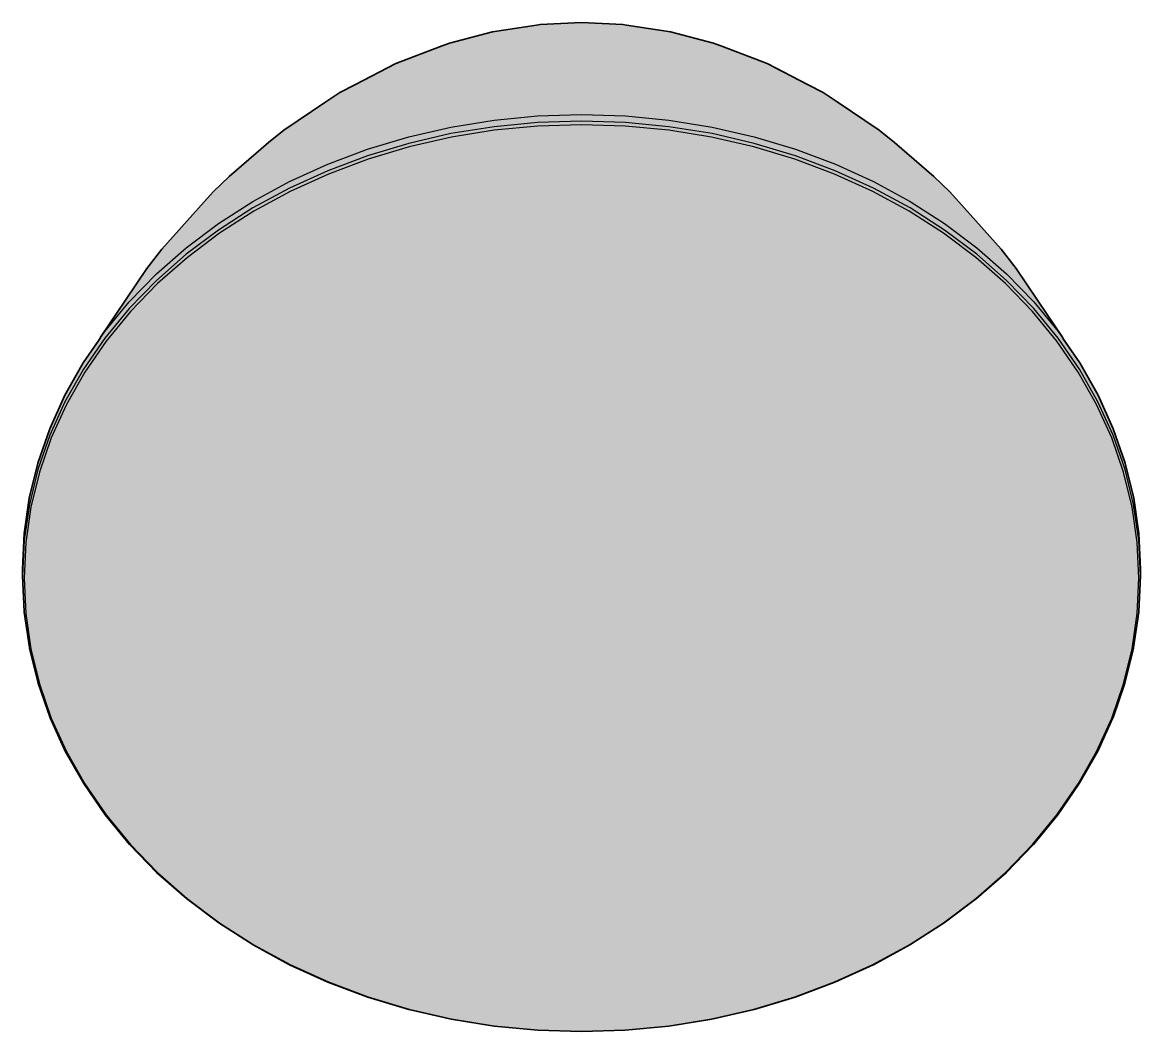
# Model space of a CAD drawing. Header units: millimetres. Extents: x 66 to 1271, y 126 to 1458.
# Drawn here: x 65.9 to 561.9, y 126.5 to 574.3 of the extents above; entities that cross this region are included whole.
import ezdxf

# ---------------------------------------------------------------- set-up
doc = ezdxf.new("R2010")
doc.units = ezdxf.units.MM
doc.layers.add('Blocks', color=7, linetype='Continuous')
doc.layers.add('Blocks$Fill', color=7, linetype='Continuous', true_color=0xffffff)
doc.layers.add('Blocks$Inner', color=7, linetype='Continuous', lineweight=25, true_color=0x007f00)
doc.layers.add('Blocks$Outline', color=7, linetype='Continuous', lineweight=35, true_color=0xff3f3f)

# ---------------------------------------------------------------- blocks, each defined once
blk = doc.blocks.new('Taccia PMMA Table Lamp Top')
at = {"layer": 'Blocks$Fill'}
blk.add_hatch(color=256, dxfattribs=at).paths.add_polyline_path([(65.9, 331.66), (65.9, 330.82), (65.9, 330.03), (65.91, 329.34), (65.93, 328.78), (66.71, 312.96), (66.74, 312.6), (69.03, 296.87), (69.08, 296.66), (72.87, 281.13), (78.2, 265.78), (84.94, 250.93), (93.09, 236.56), (102.6, 222.74), (113.4, 209.58), (125.45, 197.15), (138.71, 185.5), (152.99, 174.76), (168.26, 164.96), (184.44, 156.17), (201.45, 148.43), (219.11, 141.81), (237.35, 136.33), (256.07, 132.04), (275.14, 128.95), (294.45, 127.09), (313.88, 126.46), (333.31, 127.09), (352.62, 128.95), (371.7, 132.04), (390.41, 136.33), (408.65, 141.81), (426.31, 148.43), (443.28, 156.16), (443.32, 156.17), (459.5, 164.96), (474.77, 174.76), (489.05, 185.5), (502.31, 197.15), (514.36, 209.58), (525.17, 222.74), (534.67, 236.56), (542.82, 250.93), (549.56, 265.78), (549.62, 265.89), (554.89, 281.13), (558.69, 296.66), (558.73, 296.87), (561.02, 312.6), (561.06, 312.96), (561.83, 328.78), (561.85, 329.34), (561.86, 330.03), (561.86, 330.82), (561.86, 331.66), (561.09, 347.49), (558.8, 363.22), (555, 378.76), (549.72, 394.01), (542.98, 408.87), (534.83, 423.25), (527.8, 433.47), (526.88, 435.07), (520.48, 444.68), (506.66, 465.12), (500.08, 473.61), (483.8, 491.84), (477.24, 499.14), (470.13, 505.9), (452.7, 521), (445.9, 526.45), (427.24, 539.01), (421, 543.16), (414.36, 546.64), (396.24, 556), (376.81, 563.44), (372.4, 565.07), (353.42, 570.09), (333.81, 573.13), (332.22, 573.38), (313.88, 574.32), (295.54, 573.38), (293.96, 573.13), (274.35, 570.09), (255.36, 565.07), (250.95, 563.44), (231.53, 556), (213.4, 546.64), (206.76, 543.16), (200.52, 539.01), (181.86, 526.45), (175.07, 521), (157.64, 505.9), (150.53, 499.14), (143.96, 491.84), (127.69, 473.61), (121.1, 465.12), (107.29, 444.68), (100.88, 435.07), (99.97, 433.47), (92.94, 423.25), (84.78, 408.87), (78.04, 394.01), (72.76, 378.76), (68.96, 363.22), (66.67, 347.49)], flags=0)
at = {"layer": 'Blocks$Inner'}
for points in [[(527.8, 433.47), (526.88, 435.07), (520.48, 444.68), (506.66, 465.12), (500.08, 473.61), (483.8, 491.84), (477.24, 499.14), (470.13, 505.9), (452.7, 521), (445.9, 526.45), (427.24, 539.01), (421, 543.16), (414.36, 546.64), (396.24, 556), (376.81, 563.44), (372.4, 565.07), (353.42, 570.09), (333.81, 573.13), (332.22, 573.38), (313.88, 574.32), (295.54, 573.38), (293.96, 573.13), (274.35, 570.09), (255.36, 565.07), (250.95, 563.44), (231.53, 556), (213.4, 546.64), (206.76, 543.16), (200.52, 539.01), (181.86, 526.45), (175.07, 521), (157.64, 505.9), (150.53, 499.14), (143.96, 491.84), (127.69, 473.61), (121.1, 465.12), (107.29, 444.68), (100.88, 435.07), (99.97, 433.47)], [(396.24, 556), (401.68, 553.14), (421, 543.16)], [(561.83, 328.78), (561.06, 344.61), (558.77, 360.34), (554.97, 375.87), (549.69, 391.12), (542.95, 405.98), (534.79, 420.36), (525.29, 434.18), (514.47, 447.35), (502.42, 459.79), (489.2, 471.42), (474.91, 482.17), (459.62, 491.98), (443.43, 500.78), (426.44, 508.51), (408.76, 515.15), (390.5, 520.63), (371.76, 524.93), (352.67, 528.02), (333.33, 529.88), (313.88, 530.51), (294.43, 529.88), (275.1, 528.02), (256, 524.93), (237.26, 520.63), (219, 515.15), (201.32, 508.51), (184.33, 500.78), (168.14, 491.98), (152.86, 482.17), (138.56, 471.42), (125.35, 459.79), (113.29, 447.35), (102.48, 434.18), (92.97, 420.36), (84.81, 405.98), (78.07, 391.12), (72.79, 375.87), (69, 360.34), (66.71, 344.61), (65.93, 328.78), (65.91, 329.34), (65.9, 330.03), (65.9, 330.82), (65.9, 331.66), (66.67, 347.49), (68.96, 363.22), (72.76, 378.76), (78.04, 394.01), (84.78, 408.87), (92.94, 423.25), (102.45, 437.08), (113.26, 450.25), (125.32, 462.69), (138.54, 474.32), (152.84, 485.07), (168.12, 494.88), (184.31, 503.68), (201.31, 511.42), (218.99, 518.05), (237.25, 523.54), (255.99, 527.84), (275.09, 530.92), (294.43, 532.79), (313.88, 533.42), (333.34, 532.79), (352.67, 530.92), (371.77, 527.84), (390.51, 523.54), (408.78, 518.05), (426.46, 511.42), (443.45, 503.68), (459.64, 494.88), (474.93, 485.07), (489.22, 474.32), (502.44, 462.69), (514.5, 450.25), (525.31, 437.08), (534.83, 423.25), (542.98, 408.87), (549.72, 394.01), (555, 378.76), (558.8, 363.22), (561.09, 347.49), (561.86, 331.66), (561.86, 330.82), (561.86, 330.03), (561.85, 329.34), (561.83, 328.78), (561.06, 312.96), (561.02, 312.6), (558.73, 296.87), (558.69, 296.66), (554.89, 281.13), (549.62, 265.89), (549.56, 265.78), (542.82, 250.93), (534.67, 236.56), (525.17, 222.74), (514.36, 209.58), (502.31, 197.15), (489.05, 185.5), (474.77, 174.76), (459.5, 164.96), (443.32, 156.17), (443.28, 156.16), (426.31, 148.43), (408.65, 141.81), (390.41, 136.33), (371.7, 132.04), (352.62, 128.95), (333.31, 127.09), (313.88, 126.46), (294.45, 127.09), (275.14, 128.95), (256.07, 132.04), (237.35, 136.33), (219.11, 141.81), (201.45, 148.43), (184.44, 156.17), (168.26, 164.96), (152.99, 174.76), (138.71, 185.5), (125.45, 197.15), (113.4, 209.58), (102.6, 222.74), (93.09, 236.56), (84.94, 250.93), (78.2, 265.78), (72.87, 281.13), (69.08, 296.66), (69.03, 296.87), (66.74, 312.6), (66.71, 312.96), (65.93, 328.78)], [(443.06, 156.25), (443.12, 156.21), (443.18, 156.18), (443.23, 156.17), (443.28, 156.16)]]:
    blk.add_lwpolyline(points, dxfattribs=at)
blk.add_lwpolyline([(371.6, 132.17), (390.29, 136.45), (408.5, 141.93), (426.12, 148.54), (443.06, 156.25), (459.21, 165.02), (474.45, 174.81), (488.7, 185.53), (501.88, 197.13), (513.9, 209.53), (524.68, 222.66), (534.17, 236.44), (542.3, 250.78), (549.02, 265.6), (554.29, 280.8), (558.07, 296.29), (560.36, 311.98), (561.12, 327.76), (560.36, 343.54), (558.07, 359.23), (554.29, 374.72), (549.02, 389.92), (542.3, 404.73), (534.16, 419.08), (524.68, 432.86), (513.9, 445.99), (501.88, 458.4), (488.7, 469.99), (474.44, 480.72), (459.2, 490.5), (443.06, 499.27), (426.12, 506.98), (408.49, 513.6), (390.28, 519.07), (371.6, 523.35), (352.56, 526.43), (333.28, 528.29), (313.88, 528.91), (294.48, 528.29), (275.21, 526.43), (256.17, 523.35), (237.48, 519.07), (219.27, 513.6), (201.64, 506.98), (184.7, 499.27), (168.56, 490.5), (153.32, 480.72), (139.07, 469.99), (125.89, 458.4), (113.86, 445.99), (103.08, 432.86), (93.6, 419.08), (85.47, 404.73), (78.74, 389.92), (73.48, 374.72), (69.69, 359.23), (67.41, 343.54), (66.64, 327.76), (67.41, 311.98), (69.69, 296.29), (73.48, 280.8), (78.74, 265.6), (85.47, 250.78), (93.6, 236.44), (103.08, 222.66), (113.86, 209.53), (125.88, 197.13), (139.06, 185.53), (153.32, 174.81), (168.56, 165.02), (184.7, 156.25), (201.64, 148.54), (219.27, 141.92), (237.48, 136.45), (256.16, 132.17), (275.2, 129.09), (294.48, 127.23), (313.88, 126.61), (333.28, 127.23), (352.56, 129.09)], close=True, dxfattribs=at)
at = {"layer": 'Blocks$Outline'}
for points in [[(293.96, 573.13), (274.35, 570.09)], [(295.54, 573.38), (293.96, 573.13)], [(313.88, 574.32), (295.54, 573.38)], [(332.22, 573.38), (313.88, 574.32)], [(333.81, 573.13), (332.22, 573.38)], [(353.42, 570.09), (333.81, 573.13)], [(274.35, 570.09), (255.36, 565.07)], [(372.4, 565.07), (353.42, 570.09)], [(250.95, 563.44), (231.53, 556)], [(255.36, 565.07), (250.95, 563.44)], [(376.81, 563.44), (372.4, 565.07)], [(396.24, 556), (376.81, 563.44)], [(231.53, 556), (213.4, 546.64)], [(414.36, 546.64), (396.24, 556)], [(213.4, 546.64), (206.76, 543.16)], [(421, 543.16), (414.36, 546.64)], [(206.76, 543.16), (200.52, 539.01)], [(427.24, 539.01), (421, 543.16)], [(200.52, 539.01), (181.86, 526.45)], [(445.9, 526.45), (427.24, 539.01)], [(181.86, 526.45), (175.07, 521)], [(452.7, 521), (445.9, 526.45)], [(175.07, 521), (157.64, 505.9)], [(470.13, 505.9), (452.7, 521)], [(157.64, 505.9), (150.53, 499.14)], [(477.24, 499.14), (470.13, 505.9)], [(150.53, 499.14), (143.96, 491.84)], [(483.8, 491.84), (477.24, 499.14)], [(143.96, 491.84), (127.69, 473.61)], [(500.08, 473.61), (483.8, 491.84)], [(127.69, 473.61), (121.1, 465.12)], [(506.66, 465.12), (500.08, 473.61)], [(121.1, 465.12), (107.29, 444.68)], [(520.48, 444.68), (506.66, 465.12)], [(107.29, 444.68), (100.88, 435.07)], [(526.88, 435.07), (520.48, 444.68)], [(99.97, 433.47), (92.94, 423.25)], [(100.88, 435.07), (99.97, 433.47)], [(527.8, 433.47), (526.88, 435.07)], [(534.83, 423.25), (527.8, 433.47)], [(92.94, 423.25), (84.78, 408.87)], [(542.98, 408.87), (534.83, 423.25)], [(84.78, 408.87), (78.04, 394.01)], [(549.72, 394.01), (542.98, 408.87)], [(78.04, 394.01), (72.76, 378.76)], [(555, 378.76), (549.72, 394.01)], [(72.76, 378.76), (68.96, 363.22)], [(558.8, 363.22), (555, 378.76)], [(68.96, 363.22), (66.67, 347.49)], [(561.09, 347.49), (558.8, 363.22)], [(66.67, 347.49), (65.9, 331.66)], [(561.86, 331.66), (561.09, 347.49)], [(65.9, 331.66), (65.9, 330.82)], [(65.9, 330.82), (65.9, 330.03)], [(65.9, 330.03), (65.91, 329.34)], [(65.91, 329.34), (65.93, 328.78)], [(65.93, 328.78), (66.71, 312.96)], [(561.06, 312.96), (561.83, 328.78)], [(561.83, 328.78), (561.85, 329.34)], [(561.85, 329.34), (561.86, 330.03)], [(561.86, 330.82), (561.86, 331.66)], [(561.86, 330.03), (561.86, 330.82)], [(66.71, 312.96), (66.74, 312.6)], [(66.74, 312.6), (69.03, 296.87)], [(558.73, 296.87), (561.02, 312.6)], [(561.02, 312.6), (561.06, 312.96)], [(69.03, 296.87), (69.08, 296.66)], [(69.08, 296.66), (72.87, 281.13)], [(554.89, 281.13), (558.69, 296.66)], [(558.69, 296.66), (558.73, 296.87)], [(72.87, 281.13), (78.2, 265.78)], [(549.62, 265.89), (554.89, 281.13)], [(78.2, 265.78), (84.94, 250.93)], [(542.82, 250.93), (549.56, 265.78)], [(549.56, 265.78), (549.62, 265.89)], [(84.94, 250.93), (93.09, 236.56)], [(534.67, 236.56), (542.82, 250.93)], [(93.09, 236.56), (102.6, 222.74)], [(525.17, 222.74), (534.67, 236.56)], [(102.6, 222.74), (113.4, 209.58)], [(514.36, 209.58), (525.17, 222.74)], [(113.4, 209.58), (125.45, 197.15)], [(502.31, 197.15), (514.36, 209.58)], [(125.45, 197.15), (138.71, 185.5)], [(489.05, 185.5), (502.31, 197.15)], [(138.71, 185.5), (152.99, 174.76)], [(474.77, 174.76), (489.05, 185.5)], [(152.99, 174.76), (168.26, 164.96)], [(459.5, 164.96), (474.77, 174.76)], [(168.26, 164.96), (184.44, 156.17)], [(443.32, 156.17), (459.5, 164.96)], [(184.44, 156.17), (201.45, 148.43)], [(426.31, 148.43), (443.28, 156.16)], [(443.28, 156.16), (443.32, 156.17)], [(201.45, 148.43), (219.11, 141.81)], [(408.65, 141.81), (426.31, 148.43)], [(219.11, 141.81), (237.35, 136.33)], [(390.41, 136.33), (408.65, 141.81)], [(237.35, 136.33), (256.07, 132.04)], [(371.7, 132.04), (390.41, 136.33)], [(256.07, 132.04), (275.14, 128.95)], [(275.14, 128.95), (294.45, 127.09)], [(333.31, 127.09), (352.62, 128.95)], [(352.62, 128.95), (371.7, 132.04)], [(294.45, 127.09), (313.88, 126.46)], [(313.88, 126.46), (333.31, 127.09)]]:
    blk.add_lwpolyline(points, dxfattribs=at)

msp = doc.modelspace()

# ---------------------------------------------------------------- block references
at = {"layer": 'Blocks'}
msp.add_blockref('Taccia PMMA Table Lamp Top', (0, 0), dxfattribs=at)

doc.saveas('drawing.dxf')
